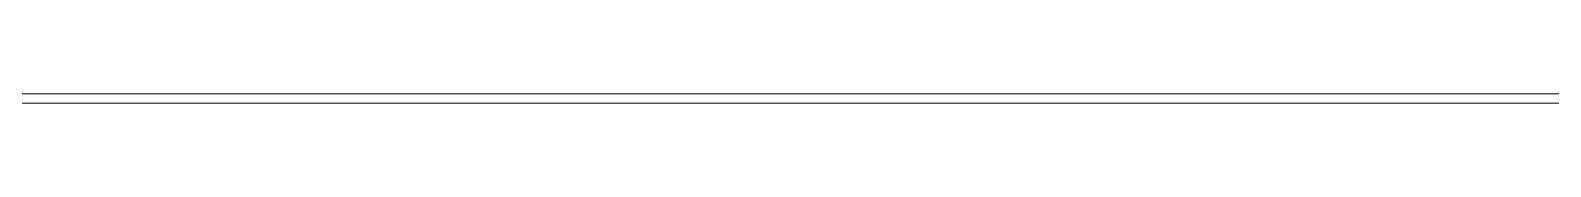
# Model space of a CAD drawing. Header units: inches. Extents: x 0.2 to 10.8, y 0.5 to 8.
# Drawn here: x 3.975 to 4.2533, y 5.535 to 5.5367 of the extents above; entities that cross this region are included whole.
import ezdxf

# ---------------------------------------------------------------- set-up
doc = ezdxf.new("R2010")
doc.units = ezdxf.units.IN
doc.header["$MEASUREMENT"] = 0
doc.layers.add('PDF_Geometry', color=7, linetype='Continuous')

msp = doc.modelspace()

# ---------------------------------------------------------------- linework, layer by layer
at = {"layer": 'PDF_Geometry', "lineweight": 9}
for points in [[(3.97333, 5.53667), (3.975, 5.53667)], [(3.975, 5.53667), (3.97667, 5.53667)], [(3.975, 5.53667), (3.97667, 5.53667)], [(3.97667, 5.53667), (3.97833, 5.53667)], [(3.97667, 5.53667), (3.97833, 5.53667)], [(3.97833, 5.53667), (3.98, 5.53667)], [(3.97833, 5.53667), (3.98, 5.53667)], [(3.98, 5.53667), (3.98167, 5.53667)], [(3.98, 5.53667), (3.98167, 5.53667)], [(3.98167, 5.53667), (3.98333, 5.53667)], [(3.98167, 5.53667), (3.98333, 5.53667)], [(3.98333, 5.53667), (3.985, 5.53667)], [(3.98333, 5.53667), (3.985, 5.53667)], [(3.985, 5.53667), (3.98667, 5.53667)], [(3.985, 5.53667), (3.98667, 5.53667)], [(3.98667, 5.53667), (3.98833, 5.53667)], [(3.98667, 5.53667), (3.98833, 5.53667)], [(3.98833, 5.53667), (3.99, 5.53667)], [(3.98833, 5.53667), (3.99, 5.53667)], [(3.99, 5.53667), (3.99167, 5.53667)], [(3.99, 5.53667), (3.99167, 5.53667)], [(3.99167, 5.53667), (3.99333, 5.53667)], [(3.99167, 5.53667), (3.99333, 5.53667)], [(3.99333, 5.53667), (3.995, 5.53667)], [(3.99333, 5.53667), (3.995, 5.53667)], [(3.995, 5.53667), (3.99667, 5.53667)], [(3.995, 5.53667), (3.99667, 5.53667)], [(3.995, 5.53667), (3.99667, 5.53667)], [(3.99667, 5.53667), (3.99833, 5.53667)], [(3.99667, 5.53667), (3.99833, 5.53667)], [(3.99667, 5.53667), (3.99833, 5.53667)], [(3.99833, 5.53667), (4, 5.53667)], [(3.99833, 5.53667), (4, 5.53667)], [(4, 5.53667), (4.00167, 5.53667)], [(4, 5.53667), (4.00167, 5.53667)], [(4.00167, 5.53667), (4.00333, 5.53667)], [(4.00167, 5.53667), (4.00333, 5.53667)], [(4.00333, 5.53667), (4.005, 5.53667)], [(4.00333, 5.53667), (4.005, 5.53667)], [(4.005, 5.53667), (4.00667, 5.53667)], [(4.005, 5.53667), (4.00667, 5.53667)], [(4.00667, 5.53667), (4.00833, 5.53667)], [(4.00667, 5.53667), (4.00833, 5.53667)], [(4.00833, 5.53667), (4.01, 5.53667)], [(4.00833, 5.53667), (4.01, 5.53667)], [(4.01, 5.53667), (4.01167, 5.53667)], [(4.01, 5.53667), (4.01167, 5.53667)], [(4.01167, 5.53667), (4.01333, 5.53667)], [(4.01167, 5.53667), (4.01333, 5.53667)], [(4.01333, 5.53667), (4.015, 5.53667)], [(4.01333, 5.53667), (4.015, 5.53667)], [(4.015, 5.53667), (4.01667, 5.53667)], [(4.015, 5.53667), (4.01667, 5.53667)], [(4.01667, 5.53667), (4.01833, 5.53667)], [(4.01667, 5.53667), (4.01833, 5.53667)], [(4.01833, 5.53667), (4.02, 5.53667)], [(4.01833, 5.53667), (4.02, 5.53667)], [(4.02, 5.53667), (4.02167, 5.53667)], [(4.02, 5.53667), (4.02167, 5.53667)], [(4.02167, 5.53667), (4.02333, 5.53667)], [(4.02167, 5.53667), (4.02333, 5.53667)], [(4.02333, 5.53667), (4.025, 5.53667)], [(4.02333, 5.53667), (4.025, 5.53667)], [(4.02333, 5.53667), (4.025, 5.53667)], [(4.025, 5.53667), (4.02667, 5.53667)], [(4.025, 5.53667), (4.02667, 5.53667)], [(4.025, 5.53667), (4.02667, 5.53667)], [(4.025, 5.53667), (4.02667, 5.53667)], [(4.02667, 5.53667), (4.02833, 5.53667)], [(4.02667, 5.53667), (4.02833, 5.53667)], [(4.02667, 5.53667), (4.02833, 5.53667)], [(4.02833, 5.53667), (4.03, 5.53667)], [(4.02833, 5.53667), (4.03, 5.53667)], [(4.03, 5.53667), (4.03167, 5.53667)], [(4.03, 5.53667), (4.03167, 5.53667)], [(4.03167, 5.53667), (4.03333, 5.53667)], [(4.03167, 5.53667), (4.03333, 5.53667)], [(4.03167, 5.53667), (4.03333, 5.53667)], [(4.03333, 5.53667), (4.035, 5.53667)], [(4.03333, 5.53667), (4.035, 5.53667)], [(4.03333, 5.53667), (4.035, 5.53667)], [(4.035, 5.53667), (4.03667, 5.53667)], [(4.035, 5.53667), (4.03667, 5.53667)], [(4.03667, 5.53667), (4.03833, 5.53667)], [(4.03667, 5.53667), (4.03833, 5.53667)], [(4.03833, 5.53667), (4.04, 5.53667)], [(4.03833, 5.53667), (4.04, 5.53667)], [(4.03833, 5.53667), (4.04, 5.53667)], [(4.04, 5.53667), (4.04167, 5.53667)], [(4.04, 5.53667), (4.04167, 5.53667)], [(4.04, 5.53667), (4.04167, 5.53667)], [(4.04167, 5.53667), (4.04333, 5.53667)], [(4.04167, 5.53667), (4.04333, 5.53667)], [(4.04333, 5.53667), (4.045, 5.53667)], [(4.04333, 5.53667), (4.045, 5.53667)], [(4.045, 5.53667), (4.04667, 5.53667)], [(4.045, 5.53667), (4.04667, 5.53667)], [(4.045, 5.53667), (4.04667, 5.53667)], [(4.04667, 5.53667), (4.04833, 5.53667)], [(4.04667, 5.53667), (4.04833, 5.53667)], [(4.04667, 5.53667), (4.04833, 5.53667)], [(4.04833, 5.53667), (4.05, 5.53667)], [(4.04833, 5.53667), (4.05, 5.53667)], [(4.05, 5.53667), (4.05167, 5.53667)], [(4.05, 5.53667), (4.05167, 5.53667)], [(4.05167, 5.53667), (4.05333, 5.53667)], [(4.05167, 5.53667), (4.05333, 5.53667)], [(4.05333, 5.53667), (4.055, 5.53667)], [(4.05333, 5.53667), (4.055, 5.53667)], [(4.05333, 5.53667), (4.055, 5.53667)], [(4.055, 5.53667), (4.05667, 5.53667)], [(4.055, 5.53667), (4.05667, 5.53667)], [(4.055, 5.53667), (4.05667, 5.53667)], [(4.05667, 5.53667), (4.05833, 5.53667)], [(4.05667, 5.53667), (4.05833, 5.53667)], [(4.05833, 5.53667), (4.06, 5.53667)], [(4.05833, 5.53667), (4.06, 5.53667)], [(4.06, 5.53667), (4.06167, 5.53667)], [(4.06, 5.53667), (4.06167, 5.53667)], [(4.06, 5.53667), (4.06167, 5.53667)], [(4.06167, 5.53667), (4.06333, 5.53667)], [(4.06167, 5.53667), (4.06333, 5.53667)], [(4.06167, 5.53667), (4.06333, 5.53667)], [(4.06333, 5.53667), (4.065, 5.53667)], [(4.06333, 5.53667), (4.065, 5.53667)], [(4.065, 5.53667), (4.06667, 5.53667)], [(4.065, 5.53667), (4.06667, 5.53667)], [(4.06667, 5.53667), (4.06833, 5.53667)], [(4.06667, 5.53667), (4.06833, 5.53667)], [(4.06667, 5.53667), (4.06833, 5.53667)], [(4.06833, 5.53667), (4.07, 5.53667)], [(4.06833, 5.53667), (4.07, 5.53667)], [(4.06833, 5.53667), (4.07, 5.53667)], [(4.07, 5.53667), (4.07167, 5.53667)], [(4.07, 5.53667), (4.07167, 5.53667)], [(4.07167, 5.53667), (4.07333, 5.53667)], [(4.07167, 5.53667), (4.07333, 5.53667)], [(4.07333, 5.53667), (4.075, 5.53667)], [(4.07333, 5.53667), (4.075, 5.53667)], [(4.07333, 5.53667), (4.075, 5.53667)], [(4.075, 5.53667), (4.07667, 5.53667)], [(4.075, 5.53667), (4.07667, 5.53667)], [(4.075, 5.53667), (4.07667, 5.53667)], [(4.07667, 5.53667), (4.07833, 5.53667)], [(4.07667, 5.53667), (4.07833, 5.53667)], [(4.07833, 5.53667), (4.08, 5.53667)], [(4.07833, 5.53667), (4.08, 5.53667)], [(4.08, 5.53667), (4.08167, 5.53667)], [(4.08, 5.53667), (4.08167, 5.53667)], [(4.08167, 5.53667), (4.08333, 5.53667)], [(4.08167, 5.53667), (4.08333, 5.53667)], [(4.08333, 5.53667), (4.085, 5.53667)], [(4.08333, 5.53667), (4.085, 5.53667)], [(4.085, 5.53667), (4.08667, 5.53667)], [(4.085, 5.53667), (4.08667, 5.53667)], [(4.08667, 5.53667), (4.08833, 5.53667)], [(4.08667, 5.53667), (4.08833, 5.53667)], [(4.08833, 5.53667), (4.09, 5.53667)], [(4.08833, 5.53667), (4.09, 5.53667)], [(4.09, 5.53667), (4.09167, 5.53667)], [(4.09, 5.53667), (4.09167, 5.53667)], [(4.09167, 5.53667), (4.09333, 5.53667)], [(4.09167, 5.53667), (4.09333, 5.53667)], [(4.09333, 5.53667), (4.095, 5.53667)], [(4.09333, 5.53667), (4.095, 5.53667)], [(4.095, 5.53667), (4.09667, 5.53667)], [(4.095, 5.53667), (4.09667, 5.53667)], [(4.09667, 5.53667), (4.09833, 5.53667)], [(4.09667, 5.53667), (4.09833, 5.53667)], [(4.09833, 5.53667), (4.1, 5.53667)], [(4.09833, 5.53667), (4.1, 5.53667)], [(4.1, 5.53667), (4.10167, 5.53667)], [(4.1, 5.53667), (4.10167, 5.53667)], [(4.10167, 5.53667), (4.10333, 5.53667)], [(4.10167, 5.53667), (4.10333, 5.53667)], [(4.10333, 5.53667), (4.105, 5.53667)], [(4.10333, 5.53667), (4.105, 5.53667)], [(4.105, 5.53667), (4.10667, 5.53667)], [(4.105, 5.53667), (4.10667, 5.53667)], [(4.10667, 5.53667), (4.10833, 5.53667)], [(4.10667, 5.53667), (4.10833, 5.53667)], [(4.10833, 5.53667), (4.11, 5.53667)], [(4.10833, 5.53667), (4.11, 5.53667)], [(4.11, 5.53667), (4.11167, 5.53667)], [(4.11, 5.53667), (4.11167, 5.53667)], [(4.11167, 5.53667), (4.11333, 5.53667)], [(4.11167, 5.53667), (4.11333, 5.53667)], [(4.11333, 5.53667), (4.115, 5.53667)], [(4.11333, 5.53667), (4.115, 5.53667)], [(4.115, 5.53667), (4.11667, 5.53667)], [(4.115, 5.53667), (4.11667, 5.53667)], [(4.11667, 5.53667), (4.11833, 5.53667)], [(4.11667, 5.53667), (4.11833, 5.53667)], [(4.11833, 5.53667), (4.12, 5.53667)], [(4.11833, 5.53667), (4.12, 5.53667)], [(4.12, 5.53667), (4.12167, 5.53667)], [(4.12, 5.53667), (4.12167, 5.53667)], [(4.12167, 5.53667), (4.12333, 5.53667)], [(4.12167, 5.53667), (4.12333, 5.53667)], [(4.12333, 5.53667), (4.125, 5.53667)], [(4.12333, 5.53667), (4.125, 5.53667)], [(4.125, 5.53667), (4.12667, 5.53667)], [(4.125, 5.53667), (4.12667, 5.53667)], [(4.12667, 5.53667), (4.12833, 5.53667)], [(4.12667, 5.53667), (4.12833, 5.53667)], [(4.12833, 5.53667), (4.13, 5.53667)], [(4.12833, 5.53667), (4.13, 5.53667)], [(4.13, 5.53667), (4.13167, 5.53667)], [(4.13, 5.53667), (4.13167, 5.53667)], [(4.13167, 5.53667), (4.13333, 5.53667)], [(4.13167, 5.53667), (4.13333, 5.53667)], [(4.13167, 5.53667), (4.13333, 5.53667)], [(4.13333, 5.53667), (4.135, 5.53667)], [(4.13333, 5.53667), (4.135, 5.53667)], [(4.13333, 5.53667), (4.135, 5.53667)], [(4.135, 5.53667), (4.13667, 5.53667)], [(4.135, 5.53667), (4.13667, 5.53667)], [(4.13667, 5.53667), (4.13833, 5.53667)], [(4.13667, 5.53667), (4.13833, 5.53667)], [(4.13833, 5.53667), (4.14, 5.53667)], [(4.13833, 5.53667), (4.14, 5.53667)], [(4.14, 5.53667), (4.14167, 5.53667)], [(4.14, 5.53667), (4.14167, 5.53667)], [(4.14, 5.53667), (4.14167, 5.53667)], [(4.14167, 5.53667), (4.14333, 5.53667)], [(4.14167, 5.53667), (4.14333, 5.53667)], [(4.14167, 5.53667), (4.14333, 5.53667)], [(4.14333, 5.53667), (4.145, 5.53667)], [(4.14333, 5.53667), (4.145, 5.53667)], [(4.145, 5.53667), (4.14667, 5.53667)], [(4.145, 5.53667), (4.14667, 5.53667)], [(4.14667, 5.53667), (4.14833, 5.53667)], [(4.14667, 5.53667), (4.14833, 5.53667)], [(4.14667, 5.53667), (4.14833, 5.53667)], [(4.14833, 5.53667), (4.15, 5.53667)], [(4.14833, 5.53667), (4.15, 5.53667)], [(4.14833, 5.53667), (4.15, 5.53667)], [(4.15, 5.53667), (4.15167, 5.53667)], [(4.15, 5.53667), (4.15167, 5.53667)], [(4.15167, 5.53667), (4.15333, 5.53667)], [(4.15167, 5.53667), (4.15333, 5.53667)], [(4.15333, 5.53667), (4.155, 5.53667)], [(4.15333, 5.53667), (4.155, 5.53667)], [(4.15333, 5.53667), (4.155, 5.53667)], [(4.155, 5.53667), (4.15667, 5.53667)], [(4.155, 5.53667), (4.15667, 5.53667)], [(4.155, 5.53667), (4.15667, 5.53667)], [(4.15667, 5.53667), (4.15833, 5.53667)], [(4.15667, 5.53667), (4.15833, 5.53667)], [(4.15833, 5.53667), (4.16, 5.53667)], [(4.15833, 5.53667), (4.16, 5.53667)], [(4.16, 5.53667), (4.16167, 5.53667)], [(4.16, 5.53667), (4.16167, 5.53667)], [(4.16, 5.53667), (4.16167, 5.53667)], [(4.16167, 5.53667), (4.16333, 5.53667)], [(4.16167, 5.53667), (4.16333, 5.53667)], [(4.16167, 5.53667), (4.16333, 5.53667)], [(4.16167, 5.53667), (4.16333, 5.53667)], [(4.16333, 5.53667), (4.165, 5.53667)], [(4.16333, 5.53667), (4.165, 5.53667)], [(4.16333, 5.53667), (4.165, 5.53667)], [(4.165, 5.53667), (4.16667, 5.53667)], [(4.165, 5.53667), (4.16667, 5.53667)], [(4.16667, 5.53667), (4.16833, 5.53667)], [(4.16667, 5.53667), (4.16833, 5.53667)], [(4.16833, 5.53667), (4.17, 5.53667)], [(4.16833, 5.53667), (4.17, 5.53667)], [(4.17, 5.53667), (4.17167, 5.53667)], [(4.17, 5.53667), (4.17167, 5.53667)], [(4.17167, 5.53667), (4.17333, 5.53667)], [(4.17167, 5.53667), (4.17333, 5.53667)], [(4.17333, 5.53667), (4.175, 5.53667)], [(4.17333, 5.53667), (4.175, 5.53667)], [(4.175, 5.53667), (4.17667, 5.53667)], [(4.175, 5.53667), (4.17667, 5.53667)], [(4.17667, 5.53667), (4.17833, 5.53667)], [(4.17667, 5.53667), (4.17833, 5.53667)], [(4.17833, 5.53667), (4.18, 5.53667)], [(4.17833, 5.53667), (4.18, 5.53667)], [(4.18, 5.53667), (4.18167, 5.53667)], [(4.18, 5.53667), (4.18167, 5.53667)], [(4.18167, 5.53667), (4.18333, 5.53667)], [(4.18167, 5.53667), (4.18333, 5.53667)], [(4.18333, 5.53667), (4.185, 5.53667)], [(4.18333, 5.53667), (4.185, 5.53667)], [(4.185, 5.53667), (4.18667, 5.53667)], [(4.185, 5.53667), (4.18667, 5.53667)], [(4.18667, 5.53667), (4.18833, 5.53667)], [(4.18667, 5.53667), (4.18833, 5.53667)], [(4.18833, 5.53667), (4.19, 5.53667)], [(4.18833, 5.53667), (4.19, 5.53667)], [(4.19, 5.53667), (4.19167, 5.53667)], [(4.19, 5.53667), (4.19167, 5.53667)], [(4.19, 5.53667), (4.19167, 5.53667)], [(4.19167, 5.53667), (4.19333, 5.53667)], [(4.19167, 5.53667), (4.19333, 5.53667)], [(4.19167, 5.53667), (4.19333, 5.53667)], [(4.19333, 5.53667), (4.195, 5.53667)], [(4.19333, 5.53667), (4.195, 5.53667)], [(4.195, 5.53667), (4.19667, 5.53667)], [(4.195, 5.53667), (4.19667, 5.53667)], [(4.19667, 5.53667), (4.19833, 5.53667)], [(4.19667, 5.53667), (4.19833, 5.53667)], [(4.19833, 5.53667), (4.2, 5.53667)], [(4.19833, 5.53667), (4.2, 5.53667)], [(4.2, 5.53667), (4.20167, 5.53667)], [(4.2, 5.53667), (4.20167, 5.53667)], [(4.20167, 5.53667), (4.20333, 5.53667)], [(4.20167, 5.53667), (4.20333, 5.53667)], [(4.20333, 5.53667), (4.205, 5.53667)], [(4.20333, 5.53667), (4.205, 5.53667)], [(4.205, 5.53667), (4.20667, 5.53667)], [(4.205, 5.53667), (4.20667, 5.53667)], [(4.20667, 5.53667), (4.20833, 5.53667)], [(4.20667, 5.53667), (4.20833, 5.53667)], [(4.20833, 5.53667), (4.21, 5.53667)], [(4.20833, 5.53667), (4.21, 5.53667)], [(4.21, 5.53667), (4.21167, 5.53667)], [(4.21, 5.53667), (4.21167, 5.53667)], [(4.21167, 5.53667), (4.21333, 5.53667)], [(4.21167, 5.53667), (4.21333, 5.53667)], [(4.21333, 5.53667), (4.215, 5.53667)], [(4.21333, 5.53667), (4.215, 5.53667)], [(4.215, 5.53667), (4.21667, 5.53667)], [(4.215, 5.53667), (4.21667, 5.53667)], [(4.21667, 5.53667), (4.21833, 5.53667)], [(4.21667, 5.53667), (4.21833, 5.53667)], [(4.21833, 5.53667), (4.22, 5.53667)], [(4.21833, 5.53667), (4.22, 5.53667)], [(4.22, 5.53667), (4.22167, 5.53667)], [(4.22, 5.53667), (4.22167, 5.53667)], [(4.22167, 5.53667), (4.22333, 5.53667)], [(4.22167, 5.53667), (4.22333, 5.53667)], [(4.22333, 5.53667), (4.225, 5.53667)], [(4.22333, 5.53667), (4.225, 5.53667)], [(4.225, 5.53667), (4.22667, 5.53667)], [(4.225, 5.53667), (4.22667, 5.53667)], [(4.22667, 5.53667), (4.22833, 5.53667)], [(4.22667, 5.53667), (4.22833, 5.53667)], [(4.22833, 5.53667), (4.23, 5.53667)], [(4.22833, 5.53667), (4.23, 5.53667)], [(4.23, 5.53667), (4.23167, 5.53667)], [(4.23, 5.53667), (4.23167, 5.53667)], [(4.23167, 5.53667), (4.23333, 5.53667)], [(4.23167, 5.53667), (4.23333, 5.53667)], [(4.23333, 5.53667), (4.235, 5.53667)], [(4.23333, 5.53667), (4.235, 5.53667)], [(4.235, 5.53667), (4.23667, 5.53667)], [(4.235, 5.53667), (4.23667, 5.53667)], [(4.23667, 5.53667), (4.23833, 5.53667)], [(4.23667, 5.53667), (4.23833, 5.53667)], [(4.23833, 5.53667), (4.24, 5.53667)], [(4.23833, 5.53667), (4.24, 5.53667)], [(4.24, 5.53667), (4.24167, 5.53667)], [(4.24, 5.53667), (4.24167, 5.53667)], [(4.24167, 5.53667), (4.24333, 5.53667)], [(4.24167, 5.53667), (4.24333, 5.53667)], [(4.24333, 5.53667), (4.245, 5.53667)], [(4.24333, 5.53667), (4.245, 5.53667)], [(4.245, 5.53667), (4.24667, 5.53667)], [(4.245, 5.53667), (4.24667, 5.53667)], [(4.24667, 5.53667), (4.24833, 5.53667)], [(4.24667, 5.53667), (4.24833, 5.53667)], [(4.24833, 5.53667), (4.25, 5.53667)], [(4.24833, 5.53667), (4.25, 5.53667)], [(4.24833, 5.53667), (4.25, 5.53667)], [(4.25, 5.53667), (4.25167, 5.53667)], [(4.25, 5.53667), (4.25167, 5.53667)], [(4.25, 5.53667), (4.25167, 5.53667)], [(4.25167, 5.53667), (4.25333, 5.53667)], [(4.25167, 5.53667), (4.25333, 5.53667)], [(4.25333, 5.53667), (4.255, 5.53667)], [(3.97333, 5.535), (3.975, 5.535)], [(3.975, 5.535), (3.97667, 5.535)], [(3.975, 5.535), (3.97667, 5.535)], [(3.975, 5.535), (3.97667, 5.535)], [(3.97667, 5.535), (3.97833, 5.535)], [(3.97667, 5.535), (3.97833, 5.535)], [(3.97667, 5.535), (3.97833, 5.535)], [(3.97833, 5.535), (3.98, 5.535)], [(3.97833, 5.535), (3.98, 5.535)], [(3.97833, 5.535), (3.98, 5.535)], [(3.98, 5.535), (3.98167, 5.535)], [(3.98, 5.535), (3.98167, 5.535)], [(3.98167, 5.535), (3.98333, 5.535)], [(3.98167, 5.535), (3.98333, 5.535)], [(3.98167, 5.535), (3.98333, 5.535)], [(3.98333, 5.535), (3.985, 5.535)], [(3.98333, 5.535), (3.985, 5.535)], [(3.98333, 5.535), (3.985, 5.535)], [(3.985, 5.535), (3.98667, 5.535)], [(3.985, 5.535), (3.98667, 5.535)], [(3.985, 5.535), (3.98667, 5.535)], [(3.98667, 5.535), (3.98833, 5.535)], [(3.98667, 5.535), (3.98833, 5.535)], [(3.98833, 5.535), (3.99, 5.535)], [(3.98833, 5.535), (3.99, 5.535)], [(3.98833, 5.535), (3.99, 5.535)], [(3.99, 5.535), (3.99167, 5.535)], [(3.99, 5.535), (3.99167, 5.535)], [(3.99, 5.535), (3.99167, 5.535)], [(3.99167, 5.535), (3.99333, 5.535)], [(3.99167, 5.535), (3.99333, 5.535)], [(3.99167, 5.535), (3.99333, 5.535)], [(3.99333, 5.535), (3.995, 5.535)], [(3.99333, 5.535), (3.995, 5.535)], [(3.995, 5.535), (3.99667, 5.535)], [(3.995, 5.535), (3.99667, 5.535)], [(3.995, 5.535), (3.99667, 5.535)], [(3.99667, 5.535), (3.99833, 5.535)], [(3.99667, 5.535), (3.99833, 5.535)], [(3.99667, 5.535), (3.99833, 5.535)], [(3.99667, 5.535), (3.99833, 5.535)], [(3.99833, 5.535), (4, 5.535)], [(3.99833, 5.535), (4, 5.535)], [(3.99833, 5.535), (4, 5.535)], [(4, 5.535), (4.00167, 5.535)], [(4, 5.535), (4.00167, 5.535)], [(4, 5.535), (4.00167, 5.535)], [(4.00167, 5.535), (4.00333, 5.535)], [(4.00167, 5.535), (4.00333, 5.535)], [(4.00333, 5.535), (4.005, 5.535)], [(4.00333, 5.535), (4.005, 5.535)], [(4.00333, 5.535), (4.005, 5.535)], [(4.005, 5.535), (4.00667, 5.535)], [(4.005, 5.535), (4.00667, 5.535)], [(4.005, 5.535), (4.00667, 5.535)], [(4.00667, 5.535), (4.00833, 5.535)], [(4.00667, 5.535), (4.00833, 5.535)], [(4.00667, 5.535), (4.00833, 5.535)], [(4.00833, 5.535), (4.01, 5.535)], [(4.00833, 5.535), (4.01, 5.535)], [(4.01, 5.535), (4.01167, 5.535)], [(4.01, 5.535), (4.01167, 5.535)], [(4.01, 5.535), (4.01167, 5.535)], [(4.01167, 5.535), (4.01333, 5.535)], [(4.01167, 5.535), (4.01333, 5.535)], [(4.01167, 5.535), (4.01333, 5.535)], [(4.01333, 5.535), (4.015, 5.535)], [(4.01333, 5.535), (4.015, 5.535)], [(4.01333, 5.535), (4.015, 5.535)], [(4.015, 5.535), (4.01667, 5.535)], [(4.015, 5.535), (4.01667, 5.535)], [(4.01667, 5.535), (4.01833, 5.535)], [(4.01667, 5.535), (4.01833, 5.535)], [(4.01667, 5.535), (4.01833, 5.535)], [(4.01833, 5.535), (4.02, 5.535)], [(4.01833, 5.535), (4.02, 5.535)], [(4.01833, 5.535), (4.02, 5.535)], [(4.02, 5.535), (4.02167, 5.535)], [(4.02, 5.535), (4.02167, 5.535)], [(4.02, 5.535), (4.02167, 5.535)], [(4.02167, 5.535), (4.02333, 5.535)], [(4.02167, 5.535), (4.02333, 5.535)], [(4.02333, 5.535), (4.025, 5.535)], [(4.02333, 5.535), (4.025, 5.535)], [(4.02333, 5.535), (4.025, 5.535)], [(4.025, 5.535), (4.02667, 5.535)], [(4.025, 5.535), (4.02667, 5.535)], [(4.025, 5.535), (4.02667, 5.535)], [(4.025, 5.535), (4.02667, 5.535)], [(4.02667, 5.535), (4.02833, 5.535)], [(4.02667, 5.535), (4.02833, 5.535)], [(4.02667, 5.535), (4.02833, 5.535)], [(4.02667, 5.535), (4.02833, 5.535)], [(4.02833, 5.535), (4.03, 5.535)], [(4.02833, 5.535), (4.03, 5.535)], [(4.02833, 5.535), (4.03, 5.535)], [(4.03, 5.535), (4.03167, 5.535)], [(4.03, 5.535), (4.03167, 5.535)], [(4.03167, 5.535), (4.03333, 5.535)], [(4.03167, 5.535), (4.03333, 5.535)], [(4.03167, 5.535), (4.03333, 5.535)], [(4.03333, 5.535), (4.035, 5.535)], [(4.03333, 5.535), (4.035, 5.535)], [(4.03333, 5.535), (4.035, 5.535)], [(4.03333, 5.535), (4.035, 5.535)], [(4.035, 5.535), (4.03667, 5.535)], [(4.035, 5.535), (4.03667, 5.535)], [(4.035, 5.535), (4.03667, 5.535)], [(4.03667, 5.535), (4.03833, 5.535)], [(4.03667, 5.535), (4.03833, 5.535)], [(4.03833, 5.535), (4.04, 5.535)], [(4.03833, 5.535), (4.04, 5.535)], [(4.03833, 5.535), (4.04, 5.535)], [(4.04, 5.535), (4.04167, 5.535)], [(4.04, 5.535), (4.04167, 5.535)], [(4.04, 5.535), (4.04167, 5.535)], [(4.04, 5.535), (4.04167, 5.535)], [(4.04167, 5.535), (4.04333, 5.535)], [(4.04167, 5.535), (4.04333, 5.535)], [(4.04167, 5.535), (4.04333, 5.535)], [(4.04333, 5.535), (4.045, 5.535)], [(4.04333, 5.535), (4.045, 5.535)], [(4.045, 5.535), (4.04667, 5.535)], [(4.045, 5.535), (4.04667, 5.535)], [(4.045, 5.535), (4.04667, 5.535)], [(4.04667, 5.535), (4.04833, 5.535)], [(4.04667, 5.535), (4.04833, 5.535)], [(4.04667, 5.535), (4.04833, 5.535)], [(4.04667, 5.535), (4.04833, 5.535)], [(4.04833, 5.535), (4.05, 5.535)], [(4.04833, 5.535), (4.05, 5.535)], [(4.04833, 5.535), (4.05, 5.535)], [(4.05, 5.535), (4.05167, 5.535)], [(4.05, 5.535), (4.05167, 5.535)], [(4.05, 5.535), (4.05167, 5.535)], [(4.05167, 5.535), (4.05333, 5.535)], [(4.05167, 5.535), (4.05333, 5.535)], [(4.05333, 5.535), (4.055, 5.535)], [(4.05333, 5.535), (4.055, 5.535)], [(4.05333, 5.535), (4.055, 5.535)], [(4.055, 5.535), (4.05667, 5.535)], [(4.055, 5.535), (4.05667, 5.535)], [(4.055, 5.535), (4.05667, 5.535)], [(4.055, 5.535), (4.05667, 5.535)], [(4.05667, 5.535), (4.05833, 5.535)], [(4.05667, 5.535), (4.05833, 5.535)], [(4.05667, 5.535), (4.05833, 5.535)], [(4.05833, 5.535), (4.06, 5.535)], [(4.05833, 5.535), (4.06, 5.535)], [(4.06, 5.535), (4.06167, 5.535)], [(4.06, 5.535), (4.06167, 5.535)], [(4.06, 5.535), (4.06167, 5.535)], [(4.06167, 5.535), (4.06333, 5.535)], [(4.06167, 5.535), (4.06333, 5.535)], [(4.06167, 5.535), (4.06333, 5.535)], [(4.06167, 5.535), (4.06333, 5.535)], [(4.06333, 5.535), (4.065, 5.535)], [(4.06333, 5.535), (4.065, 5.535)], [(4.06333, 5.535), (4.065, 5.535)], [(4.065, 5.535), (4.06667, 5.535)], [(4.065, 5.535), (4.06667, 5.535)], [(4.06667, 5.535), (4.06833, 5.535)], [(4.06667, 5.535), (4.06833, 5.535)], [(4.06667, 5.535), (4.06833, 5.535)], [(4.06833, 5.535), (4.07, 5.535)], [(4.06833, 5.535), (4.07, 5.535)], [(4.06833, 5.535), (4.07, 5.535)], [(4.06833, 5.535), (4.07, 5.535)], [(4.07, 5.535), (4.07167, 5.535)], [(4.07, 5.535), (4.07167, 5.535)], [(4.07, 5.535), (4.07167, 5.535)], [(4.07167, 5.535), (4.07333, 5.535)], [(4.07167, 5.535), (4.07333, 5.535)], [(4.07333, 5.535), (4.075, 5.535)], [(4.07333, 5.535), (4.075, 5.535)], [(4.07333, 5.535), (4.075, 5.535)], [(4.075, 5.535), (4.07667, 5.535)], [(4.075, 5.535), (4.07667, 5.535)], [(4.075, 5.535), (4.07667, 5.535)], [(4.075, 5.535), (4.07667, 5.535)], [(4.07667, 5.535), (4.07833, 5.535)], [(4.07667, 5.535), (4.07833, 5.535)], [(4.07667, 5.535), (4.07833, 5.535)], [(4.07833, 5.535), (4.08, 5.535)], [(4.07833, 5.535), (4.08, 5.535)], [(4.07833, 5.535), (4.08, 5.535)], [(4.08, 5.535), (4.08167, 5.535)], [(4.08, 5.535), (4.08167, 5.535)], [(4.08, 5.535), (4.08167, 5.535)], [(4.08167, 5.535), (4.08333, 5.535)], [(4.08167, 5.535), (4.08333, 5.535)], [(4.08333, 5.535), (4.085, 5.535)], [(4.08333, 5.535), (4.085, 5.535)], [(4.08333, 5.535), (4.085, 5.535)], [(4.085, 5.535), (4.08667, 5.535)], [(4.085, 5.535), (4.08667, 5.535)], [(4.085, 5.535), (4.08667, 5.535)], [(4.08667, 5.535), (4.08833, 5.535)], [(4.08667, 5.535), (4.08833, 5.535)], [(4.08667, 5.535), (4.08833, 5.535)], [(4.08833, 5.535), (4.09, 5.535)], [(4.08833, 5.535), (4.09, 5.535)], [(4.09, 5.535), (4.09167, 5.535)], [(4.09, 5.535), (4.09167, 5.535)], [(4.09, 5.535), (4.09167, 5.535)], [(4.09167, 5.535), (4.09333, 5.535)], [(4.09167, 5.535), (4.09333, 5.535)], [(4.09167, 5.535), (4.09333, 5.535)], [(4.09333, 5.535), (4.095, 5.535)], [(4.09333, 5.535), (4.095, 5.535)], [(4.09333, 5.535), (4.095, 5.535)], [(4.095, 5.535), (4.09667, 5.535)], [(4.095, 5.535), (4.09667, 5.535)], [(4.09667, 5.535), (4.09833, 5.535)], [(4.09667, 5.535), (4.09833, 5.535)], [(4.09667, 5.535), (4.09833, 5.535)], [(4.09833, 5.535), (4.1, 5.535)], [(4.09833, 5.535), (4.1, 5.535)], [(4.09833, 5.535), (4.1, 5.535)], [(4.1, 5.535), (4.10167, 5.535)], [(4.1, 5.535), (4.10167, 5.535)], [(4.1, 5.535), (4.10167, 5.535)], [(4.10167, 5.535), (4.10333, 5.535)], [(4.10167, 5.535), (4.10333, 5.535)], [(4.10333, 5.535), (4.105, 5.535)], [(4.10333, 5.535), (4.105, 5.535)], [(4.10333, 5.535), (4.105, 5.535)], [(4.105, 5.535), (4.10667, 5.535)], [(4.105, 5.535), (4.10667, 5.535)], [(4.105, 5.535), (4.10667, 5.535)], [(4.10667, 5.535), (4.10833, 5.535)], [(4.10667, 5.535), (4.10833, 5.535)], [(4.10667, 5.535), (4.10833, 5.535)], [(4.10833, 5.535), (4.11, 5.535)], [(4.10833, 5.535), (4.11, 5.535)], [(4.10833, 5.535), (4.11, 5.535)], [(4.11, 5.535), (4.11167, 5.535)], [(4.11, 5.535), (4.11167, 5.535)], [(4.11167, 5.535), (4.11333, 5.535)], [(4.11167, 5.535), (4.11333, 5.535)], [(4.11167, 5.535), (4.11333, 5.535)], [(4.11333, 5.535), (4.115, 5.535)], [(4.11333, 5.535), (4.115, 5.535)], [(4.11333, 5.535), (4.115, 5.535)], [(4.115, 5.535), (4.11667, 5.535)], [(4.115, 5.535), (4.11667, 5.535)], [(4.115, 5.535), (4.11667, 5.535)], [(4.11667, 5.535), (4.11833, 5.535)], [(4.11667, 5.535), (4.11833, 5.535)], [(4.11833, 5.535), (4.12, 5.535)], [(4.11833, 5.535), (4.12, 5.535)], [(4.11833, 5.535), (4.12, 5.535)], [(4.12, 5.535), (4.12167, 5.535)], [(4.12, 5.535), (4.12167, 5.535)], [(4.12, 5.535), (4.12167, 5.535)], [(4.12167, 5.535), (4.12333, 5.535)], [(4.12167, 5.535), (4.12333, 5.535)], [(4.12167, 5.535), (4.12333, 5.535)], [(4.12333, 5.535), (4.125, 5.535)], [(4.12333, 5.535), (4.125, 5.535)], [(4.125, 5.535), (4.12667, 5.535)], [(4.125, 5.535), (4.12667, 5.535)], [(4.125, 5.535), (4.12667, 5.535)], [(4.12667, 5.535), (4.12833, 5.535)], [(4.12667, 5.535), (4.12833, 5.535)], [(4.12667, 5.535), (4.12833, 5.535)], [(4.12833, 5.535), (4.13, 5.535)], [(4.12833, 5.535), (4.13, 5.535)], [(4.12833, 5.535), (4.13, 5.535)], [(4.13, 5.535), (4.13167, 5.535)], [(4.13, 5.535), (4.13167, 5.535)], [(4.13167, 5.535), (4.13333, 5.535)], [(4.13167, 5.535), (4.13333, 5.535)], [(4.13167, 5.535), (4.13333, 5.535)], [(4.13333, 5.535), (4.135, 5.535)], [(4.13333, 5.535), (4.135, 5.535)], [(4.13333, 5.535), (4.135, 5.535)], [(4.13333, 5.535), (4.135, 5.535)], [(4.135, 5.535), (4.13667, 5.535)], [(4.135, 5.535), (4.13667, 5.535)], [(4.135, 5.535), (4.13667, 5.535)], [(4.13667, 5.535), (4.13833, 5.535)], [(4.13667, 5.535), (4.13833, 5.535)], [(4.13667, 5.535), (4.13833, 5.535)], [(4.13833, 5.535), (4.14, 5.535)], [(4.13833, 5.535), (4.14, 5.535)], [(4.14, 5.535), (4.14167, 5.535)], [(4.14, 5.535), (4.14167, 5.535)], [(4.14, 5.535), (4.14167, 5.535)], [(4.14167, 5.535), (4.14333, 5.535)], [(4.14167, 5.535), (4.14333, 5.535)], [(4.14167, 5.535), (4.14333, 5.535)], [(4.14167, 5.535), (4.14333, 5.535)], [(4.14333, 5.535), (4.145, 5.535)], [(4.14333, 5.535), (4.145, 5.535)], [(4.14333, 5.535), (4.145, 5.535)], [(4.145, 5.535), (4.14667, 5.535)], [(4.145, 5.535), (4.14667, 5.535)], [(4.14667, 5.535), (4.14833, 5.535)], [(4.14667, 5.535), (4.14833, 5.535)], [(4.14667, 5.535), (4.14833, 5.535)], [(4.14833, 5.535), (4.15, 5.535)], [(4.14833, 5.535), (4.15, 5.535)], [(4.14833, 5.535), (4.15, 5.535)], [(4.14833, 5.535), (4.15, 5.535)], [(4.15, 5.535), (4.15167, 5.535)], [(4.15, 5.535), (4.15167, 5.535)], [(4.15, 5.535), (4.15167, 5.535)], [(4.15167, 5.535), (4.15333, 5.535)], [(4.15167, 5.535), (4.15333, 5.535)], [(4.15333, 5.535), (4.155, 5.535)], [(4.15333, 5.535), (4.155, 5.535)], [(4.15333, 5.535), (4.155, 5.535)], [(4.155, 5.535), (4.15667, 5.535)], [(4.155, 5.535), (4.15667, 5.535)], [(4.155, 5.535), (4.15667, 5.535)], [(4.155, 5.535), (4.15667, 5.535)], [(4.15667, 5.535), (4.15833, 5.535)], [(4.15667, 5.535), (4.15833, 5.535)], [(4.15667, 5.535), (4.15833, 5.535)], [(4.15833, 5.535), (4.16, 5.535)], [(4.15833, 5.535), (4.16, 5.535)], [(4.16, 5.535), (4.16167, 5.535)], [(4.16, 5.535), (4.16167, 5.535)], [(4.16, 5.535), (4.16167, 5.535)], [(4.16167, 5.535), (4.16333, 5.535)], [(4.16167, 5.535), (4.16333, 5.535)], [(4.16167, 5.535), (4.16333, 5.535)], [(4.16167, 5.535), (4.16333, 5.535)], [(4.16333, 5.535), (4.165, 5.535)], [(4.16333, 5.535), (4.165, 5.535)], [(4.16333, 5.535), (4.165, 5.535)], [(4.16333, 5.535), (4.165, 5.535)], [(4.165, 5.535), (4.16667, 5.535)], [(4.165, 5.535), (4.16667, 5.535)], [(4.165, 5.535), (4.16667, 5.535)], [(4.16667, 5.535), (4.16833, 5.535)], [(4.16667, 5.535), (4.16833, 5.535)], [(4.16667, 5.535), (4.16833, 5.535)], [(4.16833, 5.535), (4.17, 5.535)], [(4.16833, 5.535), (4.17, 5.535)], [(4.17, 5.535), (4.17167, 5.535)], [(4.17, 5.535), (4.17167, 5.535)], [(4.17, 5.535), (4.17167, 5.535)], [(4.17167, 5.535), (4.17333, 5.535)], [(4.17167, 5.535), (4.17333, 5.535)], [(4.17167, 5.535), (4.17333, 5.535)], [(4.17333, 5.535), (4.175, 5.535)], [(4.17333, 5.535), (4.175, 5.535)], [(4.17333, 5.535), (4.175, 5.535)], [(4.175, 5.535), (4.17667, 5.535)], [(4.175, 5.535), (4.17667, 5.535)], [(4.17667, 5.535), (4.17833, 5.535)], [(4.17667, 5.535), (4.17833, 5.535)], [(4.17667, 5.535), (4.17833, 5.535)], [(4.17833, 5.535), (4.18, 5.535)], [(4.17833, 5.535), (4.18, 5.535)], [(4.17833, 5.535), (4.18, 5.535)], [(4.18, 5.535), (4.18167, 5.535)], [(4.18, 5.535), (4.18167, 5.535)], [(4.18, 5.535), (4.18167, 5.535)], [(4.18167, 5.535), (4.18333, 5.535)], [(4.18167, 5.535), (4.18333, 5.535)], [(4.18333, 5.535), (4.185, 5.535)], [(4.18333, 5.535), (4.185, 5.535)], [(4.18333, 5.535), (4.185, 5.535)], [(4.185, 5.535), (4.18667, 5.535)], [(4.185, 5.535), (4.18667, 5.535)], [(4.185, 5.535), (4.18667, 5.535)], [(4.18667, 5.535), (4.18833, 5.535)], [(4.18667, 5.535), (4.18833, 5.535)], [(4.18667, 5.535), (4.18833, 5.535)], [(4.18833, 5.535), (4.19, 5.535)], [(4.18833, 5.535), (4.19, 5.535)], [(4.19, 5.535), (4.19167, 5.535)], [(4.19, 5.535), (4.19167, 5.535)], [(4.19, 5.535), (4.19167, 5.535)], [(4.19167, 5.535), (4.19333, 5.535)], [(4.19167, 5.535), (4.19333, 5.535)], [(4.19167, 5.535), (4.19333, 5.535)], [(4.19167, 5.535), (4.19333, 5.535)], [(4.19333, 5.535), (4.195, 5.535)], [(4.19333, 5.535), (4.195, 5.535)], [(4.19333, 5.535), (4.195, 5.535)], [(4.195, 5.535), (4.19667, 5.535)], [(4.195, 5.535), (4.19667, 5.535)], [(4.195, 5.535), (4.19667, 5.535)], [(4.19667, 5.535), (4.19833, 5.535)], [(4.19667, 5.535), (4.19833, 5.535)], [(4.19833, 5.535), (4.2, 5.535)], [(4.19833, 5.535), (4.2, 5.535)], [(4.19833, 5.535), (4.2, 5.535)], [(4.2, 5.535), (4.20167, 5.535)], [(4.2, 5.535), (4.20167, 5.535)], [(4.2, 5.535), (4.20167, 5.535)], [(4.20167, 5.535), (4.20333, 5.535)], [(4.20167, 5.535), (4.20333, 5.535)], [(4.20167, 5.535), (4.20333, 5.535)], [(4.20333, 5.535), (4.205, 5.535)], [(4.20333, 5.535), (4.205, 5.535)], [(4.205, 5.535), (4.20667, 5.535)], [(4.205, 5.535), (4.20667, 5.535)], [(4.205, 5.535), (4.20667, 5.535)], [(4.20667, 5.535), (4.20833, 5.535)], [(4.20667, 5.535), (4.20833, 5.535)], [(4.20667, 5.535), (4.20833, 5.535)], [(4.20833, 5.535), (4.21, 5.535)], [(4.20833, 5.535), (4.21, 5.535)], [(4.20833, 5.535), (4.21, 5.535)], [(4.21, 5.535), (4.21167, 5.535)], [(4.21, 5.535), (4.21167, 5.535)], [(4.21167, 5.535), (4.21333, 5.535)], [(4.21167, 5.535), (4.21333, 5.535)], [(4.21167, 5.535), (4.21333, 5.535)], [(4.21333, 5.535), (4.215, 5.535)], [(4.21333, 5.535), (4.215, 5.535)], [(4.21333, 5.535), (4.215, 5.535)], [(4.215, 5.535), (4.21667, 5.535)], [(4.215, 5.535), (4.21667, 5.535)], [(4.215, 5.535), (4.21667, 5.535)], [(4.21667, 5.535), (4.21833, 5.535)], [(4.21667, 5.535), (4.21833, 5.535)], [(4.21667, 5.535), (4.21833, 5.535)], [(4.21833, 5.535), (4.22, 5.535)], [(4.21833, 5.535), (4.22, 5.535)], [(4.22, 5.535), (4.22167, 5.535)], [(4.22, 5.535), (4.22167, 5.535)], [(4.22, 5.535), (4.22167, 5.535)], [(4.22167, 5.535), (4.22333, 5.535)], [(4.22167, 5.535), (4.22333, 5.535)], [(4.22167, 5.535), (4.22333, 5.535)], [(4.22333, 5.535), (4.225, 5.535)], [(4.22333, 5.535), (4.225, 5.535)], [(4.22333, 5.535), (4.225, 5.535)], [(4.225, 5.535), (4.22667, 5.535)], [(4.225, 5.535), (4.22667, 5.535)], [(4.22667, 5.535), (4.22833, 5.535)], [(4.22667, 5.535), (4.22833, 5.535)], [(4.22667, 5.535), (4.22833, 5.535)], [(4.22833, 5.535), (4.23, 5.535)], [(4.22833, 5.535), (4.23, 5.535)], [(4.22833, 5.535), (4.23, 5.535)], [(4.23, 5.535), (4.23167, 5.535)], [(4.23, 5.535), (4.23167, 5.535)], [(4.23, 5.535), (4.23167, 5.535)], [(4.23167, 5.535), (4.23333, 5.535)], [(4.23167, 5.535), (4.23333, 5.535)], [(4.23333, 5.535), (4.235, 5.535)], [(4.23333, 5.535), (4.235, 5.535)], [(4.23333, 5.535), (4.235, 5.535)], [(4.235, 5.535), (4.23667, 5.535)], [(4.235, 5.535), (4.23667, 5.535)], [(4.235, 5.535), (4.23667, 5.535)], [(4.23667, 5.535), (4.23833, 5.535)], [(4.23667, 5.535), (4.23833, 5.535)], [(4.23667, 5.535), (4.23833, 5.535)], [(4.23833, 5.535), (4.24, 5.535)], [(4.23833, 5.535), (4.24, 5.535)], [(4.24, 5.535), (4.24167, 5.535)], [(4.24, 5.535), (4.24167, 5.535)], [(4.24, 5.535), (4.24167, 5.535)], [(4.24167, 5.535), (4.24333, 5.535)], [(4.24167, 5.535), (4.24333, 5.535)], [(4.24167, 5.535), (4.24333, 5.535)], [(4.24333, 5.535), (4.245, 5.535)], [(4.24333, 5.535), (4.245, 5.535)], [(4.24333, 5.535), (4.245, 5.535)], [(4.245, 5.535), (4.24667, 5.535)], [(4.245, 5.535), (4.24667, 5.535)], [(4.245, 5.535), (4.24667, 5.535)], [(4.24667, 5.535), (4.24833, 5.535)], [(4.24667, 5.535), (4.24833, 5.535)], [(4.24833, 5.535), (4.25, 5.535)], [(4.24833, 5.535), (4.25, 5.535)], [(4.24833, 5.535), (4.25, 5.535)], [(4.25, 5.535), (4.25167, 5.535)], [(4.25, 5.535), (4.25167, 5.535)], [(4.25, 5.535), (4.25167, 5.535)], [(4.25, 5.535), (4.25167, 5.535)], [(4.25167, 5.535), (4.25333, 5.535)], [(4.25167, 5.535), (4.25333, 5.535)], [(4.25167, 5.535), (4.25333, 5.535)], [(4.25333, 5.535), (4.255, 5.535)]]:
    msp.add_lwpolyline(points, dxfattribs=at)

doc.saveas('drawing.dxf')
